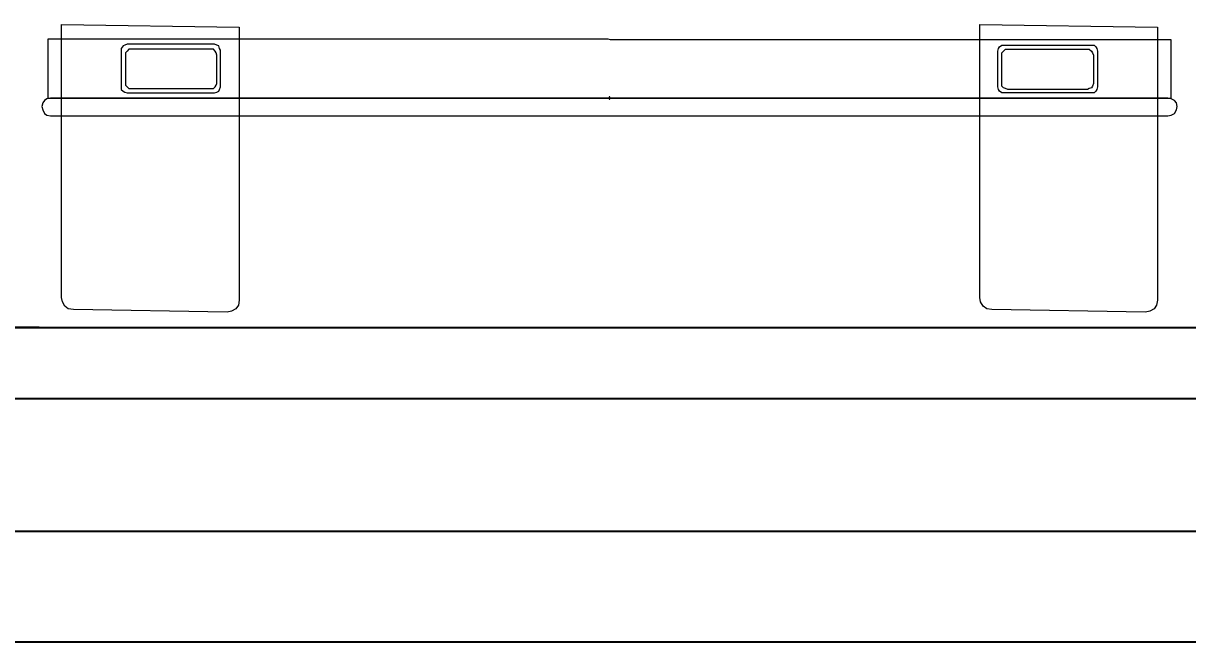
# Model space of a CAD drawing. Header units: millimetres. Extents: x 2 to 5882, y 1831 to 3462.
# Drawn here: x 576.23 to 589.37, y 2594.21 to 2601.19 of the extents above; entities that cross this region are included whole.
import ezdxf

# ---------------------------------------------------------------- set-up
doc = ezdxf.new("R2010")
doc.units = ezdxf.units.MM
doc.layers.add('标注', color=4, linetype='Continuous')
doc.layers.add('车人', color=7, linetype='Continuous', lineweight=9)
doc.styles.get("Standard").update_dxf_attribs({"font": 'simplex1.shx', "width": 0.7, "bigfont": 'hztxt.shx'})
doc.dimstyles.new('比例1：200', dxfattribs={"dimtxt": 3, "dimasz": 2, "dimexe": 1, "dimexo": 1, "dimgap": 0.5, "dimtad": 1, "dimlfac": 20, "dimzin": 13, "dimdsep": 46, "dimtxsty": 'Standard', "dimcen": -0.09, "dimclrd": 256, "dimclre": 256, "dimclrt": 7, "dimaunit": 1, "dimadec": 0, "dimazin": 0, "dimtfac": 0.0005, "dimtix": 1, "dimtmove": 2, "dimatfit": 3, "dimfxl": 0, "dimtolj": 1, "dimtzin": 13, "dimarcsym": 0})

# ---------------------------------------------------------------- blocks, each defined once
blk = doc.blocks.new('carbb')
at = {"layer": '车人', "color": 143}
for p, q in [((-1.043, 0.5697), (-0.709, 0.5647)), ((-1.043, 0.0554), (-1.043, 0.5697)), ((0.6841, 0.5697), (1.0184, 0.5647)), ((0.6841, 0.0554), (0.6841, 0.5697)), ((-0.709, 0.5647), (-0.709, 0.5647)), ((-0.709, 0.5647), (-0.709, 0.0506)), ((1.0184, 0.5647), (1.0184, 0.5647)), ((1.0184, 0.5647), (1.0184, 0.0506)), ((-0.0147, 0.5422), (-1.0687, 0.5422)), ((-1.0687, 0.5422), (-1.0687, 0.4313)), ((-0.9274, 0.5295), (-0.9307, 0.5247)), ((-0.9242, 0.531), (-0.9274, 0.5295)), ((-0.9194, 0.5327), (-0.9242, 0.531)), ((-0.7554, 0.5327), (-0.9194, 0.5327)), ((-0.7507, 0.531), (-0.7554, 0.5327)), ((-0.7474, 0.5295), (-0.7507, 0.531)), ((-0.7459, 0.5247), (-0.7474, 0.5295)), ((-0.0102, 0.5407), (-0.0147, 0.5422)), ((1.0441, 0.5407), (-0.0102, 0.5407)), ((0.7196, 0.5247), (0.721, 0.5277)), ((0.721, 0.5277), (0.7258, 0.531)), ((0.7258, 0.531), (0.729, 0.531)), ((0.729, 0.531), (0.8945, 0.531)), ((0.8945, 0.531), (0.8996, 0.531)), ((0.8996, 0.531), (0.9025, 0.5277)), ((0.9025, 0.5277), (0.9043, 0.5247)), ((1.0441, 0.4313), (1.0441, 0.5407)), ((-0.9307, 0.5247), (-0.9307, 0.5215)), ((-0.9307, 0.5215), (-0.9307, 0.4523)), ((-0.9194, 0.5197), (-0.9227, 0.5165)), ((-0.9227, 0.5165), (-0.9227, 0.5117)), ((-0.9227, 0.5117), (-0.9227, 0.4588)), ((-0.9162, 0.523), (-0.9194, 0.5197)), ((-0.9115, 0.523), (-0.9162, 0.523)), ((-0.7619, 0.523), (-0.9115, 0.523)), ((-0.7572, 0.523), (-0.7619, 0.523)), ((-0.7539, 0.5197), (-0.7572, 0.523)), ((-0.7521, 0.5165), (-0.7539, 0.5197)), ((-0.7507, 0.5117), (-0.7521, 0.5165)), ((-0.7507, 0.4588), (-0.7507, 0.5117)), ((-0.7442, 0.5215), (-0.7459, 0.5247)), ((-0.7442, 0.4523), (-0.7442, 0.5215)), ((0.7178, 0.5197), (0.7196, 0.5247)), ((0.7178, 0.4523), (0.7178, 0.5197)), ((0.7258, 0.5165), (0.729, 0.5197)), ((0.7258, 0.5117), (0.7258, 0.5165)), ((0.7258, 0.4588), (0.7258, 0.5117)), ((0.729, 0.5197), (0.7323, 0.523)), ((0.7323, 0.523), (0.737, 0.523)), ((0.737, 0.523), (0.8866, 0.523)), ((0.8866, 0.523), (0.8898, 0.523)), ((0.8898, 0.523), (0.8945, 0.5197)), ((0.8945, 0.5197), (0.8963, 0.5165)), ((0.8963, 0.5165), (0.8978, 0.5117)), ((0.8978, 0.5117), (0.8978, 0.4588)), ((0.9043, 0.5247), (0.9058, 0.5197)), ((0.9058, 0.5197), (0.9058, 0.4523)), ((-0.9307, 0.4523), (-0.9307, 0.4476)), ((-0.9307, 0.4476), (-0.9274, 0.4444)), ((-0.9274, 0.4444), (-0.9242, 0.4426)), ((-0.9242, 0.4426), (-0.9194, 0.4411)), ((-0.9227, 0.4588), (-0.9227, 0.4556)), ((-0.9227, 0.4556), (-0.9194, 0.4523)), ((-0.9194, 0.4523), (-0.9162, 0.4491)), ((-0.9194, 0.4411), (-0.7554, 0.4411)), ((-0.9162, 0.4491), (-0.9115, 0.4491)), ((-0.9115, 0.4491), (-0.7619, 0.4491)), ((-0.7619, 0.4491), (-0.7619, 0.4491)), ((-0.7619, 0.4491), (-0.7572, 0.4491)), ((-0.7572, 0.4491), (-0.7539, 0.4523)), ((-0.7554, 0.4411), (-0.7507, 0.4426)), ((-0.7554, 0.4411), (-0.7554, 0.4411)), ((-0.7539, 0.4523), (-0.7521, 0.4556)), ((-0.7521, 0.4556), (-0.7507, 0.4588)), ((-0.7507, 0.4426), (-0.7474, 0.4444)), ((-0.7474, 0.4444), (-0.7459, 0.4476)), ((-0.7459, 0.4476), (-0.7442, 0.4523)), ((0.7196, 0.4476), (0.7178, 0.4523)), ((0.721, 0.4444), (0.7196, 0.4476)), ((0.7258, 0.4411), (0.721, 0.4444)), ((0.7258, 0.4538), (0.7258, 0.4588)), ((0.729, 0.4506), (0.7258, 0.4538)), ((0.729, 0.4411), (0.7258, 0.4411)), ((0.7323, 0.4491), (0.729, 0.4506)), ((0.729, 0.4411), (0.729, 0.4411)), ((0.8945, 0.4411), (0.729, 0.4411)), ((0.737, 0.4476), (0.7323, 0.4491)), ((0.737, 0.4476), (0.737, 0.4476)), ((0.8866, 0.4476), (0.737, 0.4476)), ((0.8898, 0.4491), (0.8866, 0.4476)), ((0.8945, 0.4506), (0.8898, 0.4491)), ((0.8963, 0.4538), (0.8945, 0.4506)), ((0.8996, 0.4411), (0.8945, 0.4411)), ((0.8978, 0.4588), (0.8963, 0.4538)), ((0.9025, 0.4444), (0.8996, 0.4411)), ((0.9043, 0.4476), (0.9025, 0.4444)), ((0.9058, 0.4523), (0.9043, 0.4476)), ((-1.0785, 0.4219), (-1.0802, 0.4154)), ((-1.0752, 0.4266), (-1.0785, 0.4219)), ((-1.0705, 0.4299), (-1.0752, 0.4266)), ((-1.064, 0.4313), (-1.0705, 0.4299)), ((-1.0687, 0.4313), (-0.0132, 0.4313)), ((-0.0194, 0.4313), (-1.064, 0.4313)), ((-0.0052, 0.4313), (-0.0194, 0.4313)), ((-0.0132, 0.4337), (-0.0132, 0.429)), ((-0.0117, 0.4337), (-0.0132, 0.4337)), ((-0.0132, 0.4313), (-0.0117, 0.4313)), ((-0.0132, 0.429), (-0.0117, 0.429)), ((-0.0117, 0.429), (-0.0117, 0.4337)), ((-0.0117, 0.4337), (-0.0117, 0.4337)), ((-0.0117, 0.4313), (-0.0117, 0.4313)), ((-0.0117, 0.4313), (1.0441, 0.4313)), ((-0.0117, 0.429), (-0.0117, 0.429)), ((1.0376, 0.4313), (-0.0052, 0.4313)), ((1.0441, 0.4299), (1.0376, 0.4313)), ((1.0506, 0.4266), (1.0441, 0.4299)), ((1.0539, 0.4219), (1.0506, 0.4266)), ((1.0553, 0.4154), (1.0539, 0.4219)), ((-1.0802, 0.4154), (-1.0785, 0.4089)), ((-1.0802, 0.4154), (-1.0802, 0.4154)), ((-1.0785, 0.4089), (-1.0752, 0.4024)), ((-1.0752, 0.4024), (-1.0705, 0.3991)), ((-1.0705, 0.3991), (-1.064, 0.3976)), ((-1.064, 0.3976), (-0.0161, 0.3976)), ((-0.0161, 0.3976), (-0.0085, 0.3976)), ((-0.0085, 0.3976), (-0.0085, 0.3976)), ((-0.0085, 0.3976), (1.0376, 0.3976)), ((1.0376, 0.3976), (1.0441, 0.3991)), ((1.0441, 0.3991), (1.0506, 0.4024)), ((1.0506, 0.4024), (1.0539, 0.4089)), ((1.0539, 0.4089), (1.0553, 0.4154)), ((1.0553, 0.4154), (1.0553, 0.4154)), ((-1.0415, 0.0474), (-1.043, 0.0554)), ((-1.0368, 0.0394), (-1.0415, 0.0474)), ((-0.709, 0.0506), (-0.7105, 0.0409)), ((0.6856, 0.0474), (0.6841, 0.0554)), ((0.6906, 0.0394), (0.6856, 0.0474)), ((1.0184, 0.0506), (1.0166, 0.0409)), ((-1.0303, 0.0344), (-1.0368, 0.0394)), ((-1.0205, 0.0329), (-1.0303, 0.0344)), ((-0.7315, 0.0282), (-1.0205, 0.0329)), ((-0.7235, 0.0296), (-0.7315, 0.0282)), ((-0.7152, 0.0344), (-0.7235, 0.0296)), ((-0.7105, 0.0409), (-0.7152, 0.0344)), ((0.6971, 0.0344), (0.6906, 0.0394)), ((0.7066, 0.0329), (0.6971, 0.0344)), ((0.9959, 0.0282), (0.7066, 0.0329)), ((1.0039, 0.0296), (0.9959, 0.0282)), ((1.0119, 0.0344), (1.0039, 0.0296)), ((1.0166, 0.0409), (1.0119, 0.0344))]:
    blk.add_line(p, q, dxfattribs=at)
blk = doc.blocks.new('*D189')
at = {"layer": 'DEFPOINTS', "color": 0}
for p in [(579.144, 2628.556), (574.894, 2597.755), (577.406, 2597.755)]:
    blk.add_point(p, dxfattribs=at)
at = {"layer": '标注', "lineweight": -2}
for p, q in [((578.144, 2628.556), (573.894, 2628.556)), ((574.894, 2626.556), (574.894, 2599.755)), ((576.406, 2597.755), (573.894, 2597.755))]:
    blk.add_line(p, q, dxfattribs=at)
at = {"layer": '标注'}
for points in [[(574.56, 2626.556), (575.227, 2626.556), (574.894, 2628.556)], [(574.56, 2599.755), (575.227, 2599.755), (574.894, 2597.755)]]:
    blk.add_solid(points, dxfattribs=at)
at = {"layer": '标注', "color": 7, "insert": (572.894, 2613.156), "char_height": 3, "attachment_point": 5, "rotation": 90}
blk.add_mtext('\\A1;1200', dxfattribs=at)

msp = doc.modelspace()

# ---------------------------------------------------------------- linework, layer by layer
for p, q in [((571.82536, 2597.75534), (590.57536, 2597.75534)), ((573.07536, 2596.95534), (592.23613, 2596.95534)), ((569.78355, 2595.45534), (592.23613, 2595.45534)), ((587.28355, 2595.45534), (592.23613, 2595.45534)), ((569.78355, 2594.20534), (592.23613, 2594.20534))]:
    msp.add_line(p, q)

# ---------------------------------------------------------------- block references
at = {"layer": '车人', "xscale": 6.000000000000455, "yscale": 6.000000000000227, "zscale": 6.000000000000001}
msp.add_blockref('carbb', (582.91763, 2597.76095), dxfattribs=at)

# ---------------------------------------------------------------- dimensions: what is measured, and where the dimension line sits
at = {"layer": '标注'}
dim = msp.add_linear_dim(base=(574.89376, 2597.75534), p1=(579.14389, 2628.55648), p2=(577.40569, 2597.75534), angle=90, text='1200', dimstyle='比例1：200', dxfattribs=at)
dim.commit()
dim.dimension.update_dxf_attribs({"geometry": '*D189', "text_midpoint": (572.89376, 2613.15591)})

doc.saveas('drawing.dxf')
